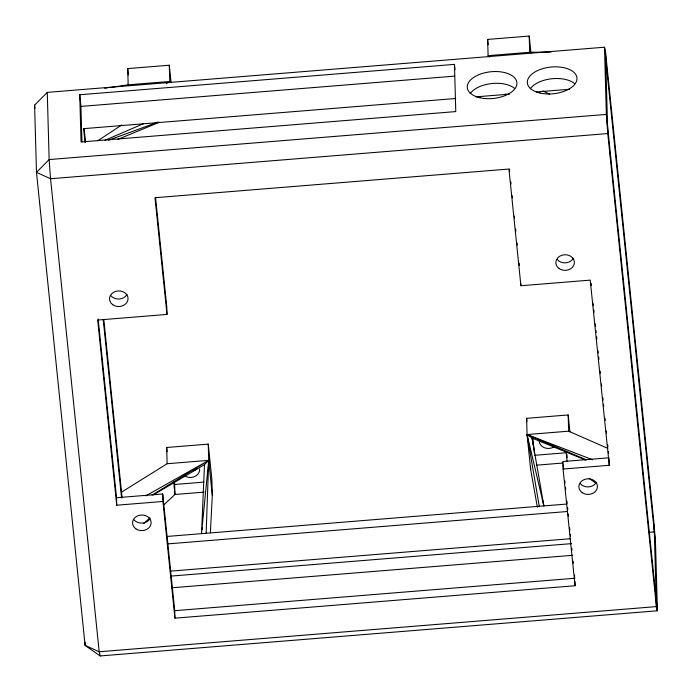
<?xml version="1.0" encoding="UTF-8"?>
<svg xmlns="http://www.w3.org/2000/svg" width="692" height="692" viewBox="0 0 692 692"><rect width="100%" height="100%" fill="white"/><g stroke="black" fill="none" stroke-linecap="round" stroke-linejoin="round"><path stroke-width="1.04" d="M206.138 533.273L208.716 460.362L208.257 444.126L166.677 447.49L167.127 463.726L121.749 492.012M210.377 532.745L212.314 495.368L208.716 460.362L204.495 464.626L201.519 533.653L208.716 460.362L167.127 463.726M202.099 529.466L202.384 527.382M34.6 105.167L47.264 92.373L604.479 47.212L605.474 51.39L654.113 524.424L655.523 543.583L657.4 610.785L100.176 655.947L85.116 645.402L36.477 172.36L34.6 105.167L34.929 108.393M143.651 523.68L149.913 517.832M163.995 504.693L174.946 494.477L204.166 492.107M97.754 140.77L121.766 124.958M166.314 83.645L169.756 81.466L169.298 65.23L127.717 68.594L128.167 84.831L110.054 87.486M151.998 495.126L208.716 460.362L145.778 495.887M153.373 494.892L204.495 464.626M104.994 140.277L143.59 123.634M117.51 139.525L159.394 122.233M108.488 140.225L158.148 122.043M104.726 88.273L107.926 87.806M489.625 57.029L488.102 55.663L487.644 39.427L529.224 36.053L530.972 53.024M128.167 84.831L169.756 81.466M488.102 55.663L529.683 52.289L551.031 52.038M454.462 64.373L455.777 111.585L81.059 141.964L79.744 94.752L454.462 64.373L455.007 69.684M81.933 141.825L80.947 106.421L454.583 76.137M455.691 98.498L83.602 128.651L85.038 142.604M476.131 96.837L509.468 94.138M536.352 91.958L569.689 89.251M155.562 197.73L166.789 306.937L166.997 314.428L97.693 320.05L116.732 505.212L162.931 501.466L162.724 493.976L116.524 497.721L116.732 505.212M166.997 314.428L154.999 197.722L508.923 169.038L520.92 285.744L590.224 280.122L609.263 465.292L563.063 469.038L575.061 585.743L174.938 618.172L162.931 501.466M537.39 507.297L530.66 469.565L527.062 434.559L526.603 418.323L568.193 414.949L569.931 431.92M607.887 448.416L568.642 431.185L527.062 434.559L539.267 506.276M173.657 481.909L174.946 494.477L174.669 484.487L203.88 482.116M534.605 455.31L565.9 452.776M609.055 457.801L562.856 461.547L563.063 469.038M536.966 465.136L563.046 463.017M166.841 536.464L566.869 504.036M167.507 543.921L567.561 511.492M170.249 571.151L570.416 538.713M648.94 532.356L654.321 531.914M170.448 576.142L571.575 543.627M171.651 587.811L572.777 555.304M174.938 618.172L174.73 610.681L574.853 578.244M505.229 94.026L507.314 94.544M592.586 459.773L527.062 434.559L543.886 505.895L532.079 438.071L527.062 434.559L586.47 459.903M585.501 459.998L532.079 438.071L532.295 440.164M542.822 90.903L549.612 94.224M589.152 478.414L596.167 483.448M100.176 655.947L99.19 651.769L50.551 178.735L49.141 159.567L47.264 92.373M542.269 498.612L543.886 505.895M655.523 543.583L604.479 47.212L606.356 114.405L607.766 133.565L656.405 606.607L657.4 610.785L606.356 114.405L49.141 159.567L36.477 172.36L50.551 178.735L607.766 133.565L605.474 51.39M591.115 283.331L591.34 285.476M593.208 303.667L593.425 305.812M593.866 310.094L594.091 312.23M595.302 324.003L595.518 326.148M595.959 330.43L596.184 332.567M596.616 336.848L596.841 338.993M598.052 350.766L598.269 352.903M598.71 357.184L598.935 359.33M600.146 371.102L600.362 373.239M601.46 383.948L601.685 386.084M602.896 397.857L603.113 400.002M603.554 404.284L603.77 406.42M604.981 418.193L605.206 420.338M606.304 431.038L606.529 433.183M607.74 444.956L607.957 447.093M608.398 451.374L608.614 453.519M566.039 451.158L567.111 461.633M563.184 464.756L563.625 469.038M564.836 480.819L565.053 482.955M565.494 487.237L565.719 489.382M566.93 501.155L567.146 503.3M567.587 507.582L567.803 509.727M568.244 514.009L568.469 516.146M569.68 527.927L569.897 530.063M570.338 534.354L570.563 536.49M571.774 548.272L571.99 550.408M573.088 561.117L573.313 563.262M574.524 575.035L574.741 577.18M509.476 169.038L509.701 171.184M510.8 181.884L511.025 184.029M512.236 195.81L512.452 197.947M514.329 216.146L514.545 218.291M515.644 229L515.869 231.137M517.08 242.918L517.296 245.055M519.173 263.254L519.389 265.399M532.771 437.508L534.388 453.217M532.511 442.257L532.728 444.359M487.644 39.427L488.189 44.729M526.603 418.323L526.932 421.506M169.298 65.23L171.045 82.201M208.257 444.126L211.856 479.132L212.314 495.368M174.453 482.393L174.669 484.487M127.717 68.594L128.366 74.961M166.677 447.49L167.109 451.738M162.724 493.976L174.73 610.681M84.147 128.496L85.549 142.111M103.809 319.713L122.129 497.885M103.246 319.695L121.567 497.859M79.744 94.752L80.947 106.421M98.143 318.977L116.524 497.721M654.113 524.424L656.405 606.607L99.19 651.769L85.116 645.402L85.029 642.202M610.361 153.304L610.569 160.795M609.09 458.874L609.263 465.292M574.94 581.462L575.061 585.743M568.193 414.949L568.642 431.185M566.999 454.687L567.085 457.689M529.224 36.053L529.683 52.289M530.574 466.52L530.66 469.565M520.86 283.599L520.92 285.744M553.782 447.015A9.273 7.811 -1.6 0 1 539.224 441.401M199.625 468.934A9.273 7.811 -1.6 0 1 194.66 476.58A9.273 7.811 -1.6 0 1 184.418 475.707M197.315 468.406A9.273 7.811 -1.6 0 1 193.379 470.759M573.313 258.298A9.273 7.811 -1.6 0 1 557.311 259.587M596.357 482.367A9.273 7.811 -1.6 0 1 580.354 483.665M150.026 518.542A9.273 7.811 -1.6 0 1 134.023 519.839M126.982 294.472A9.273 7.811 -1.6 0 1 110.98 295.769M470.205 93.584A24.929 13.408 -5.9 0 1 491.294 83.594A24.929 13.408 -5.9 0 1 514.614 88.403M530.254 88.801A24.929 13.408 -5.9 0 1 551.342 78.81A24.929 13.408 -5.9 0 1 574.663 83.62M112.822 304.757A9.273 7.811 -1.6 0 0 127.925 300.017A9.273 7.811 -1.6 0 0 115.625 291.401A9.273 7.811 -1.6 0 0 112.822 304.757M135.866 528.826A9.273 7.811 -1.6 0 0 150.968 524.086A9.273 7.811 -1.6 0 0 138.668 515.471A9.273 7.811 -1.6 0 0 135.866 528.826M582.197 492.643A9.273 7.811 -1.6 0 0 597.3 487.903A9.273 7.811 -1.6 0 0 584.999 479.297A9.273 7.811 -1.6 0 0 582.197 492.643M559.153 268.574A9.273 7.811 -1.6 0 0 574.256 263.834A9.273 7.811 -1.6 0 0 561.956 255.227A9.273 7.811 -1.6 0 0 559.153 268.574M479.988 97.745A24.929 13.408 -5.9 0 0 516.915 83.101A24.929 13.408 -5.9 0 0 479.34 74.494A24.929 13.408 -5.9 0 0 479.988 97.745M540.054 93.039A24.929 13.408 -5.9 0 0 576.981 78.395A24.929 13.408 -5.9 0 0 539.405 69.788A24.929 13.408 -5.9 0 0 540.054 93.039"/></g></svg>
